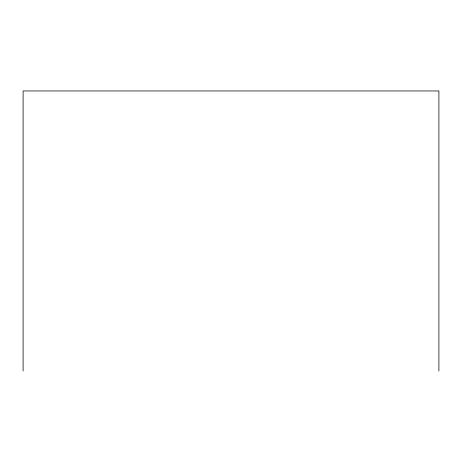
<?xml version="1.0" encoding="UTF-8"?>
<svg xmlns="http://www.w3.org/2000/svg" width="462" height="462" viewBox="0 0 462 462"><rect width="100%" height="100%" fill="white"/><g stroke="black" fill="none" stroke-linecap="round" stroke-linejoin="round"><path stroke-width="0.69" d="M438.9 371.044L438.9 90.956L23.1 90.956L23.1 371.044"/></g></svg>
